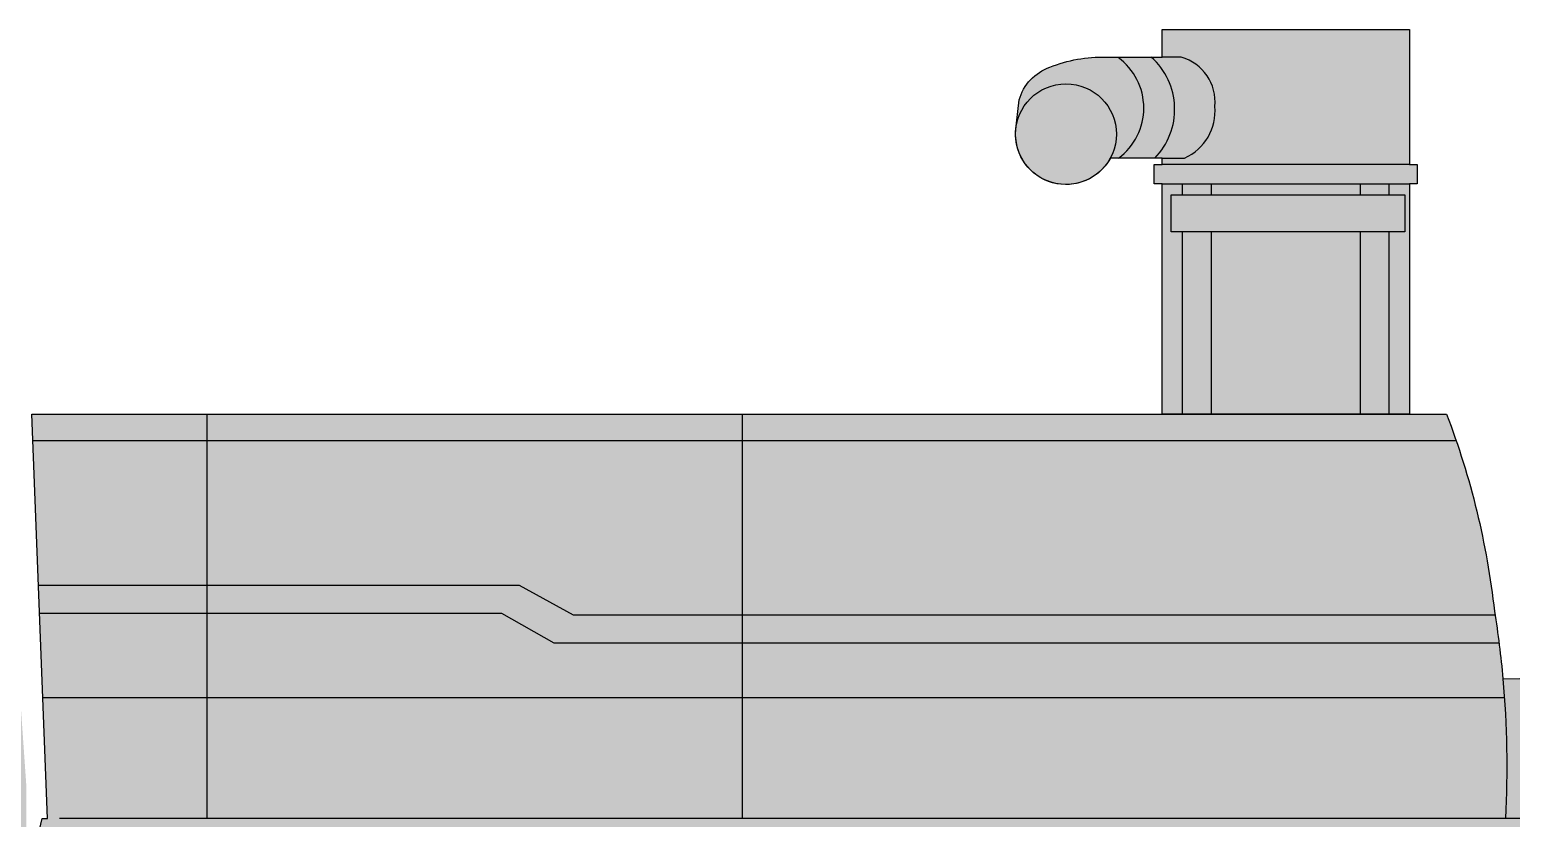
# Model space of a CAD drawing. Header units: millimetres. Extents: x -7245 to 11319, y -4102 to 23877.
# Drawn here: x -3104 to -635, y 10874 to 12188 of the extents above; entities that cross this region are included whole.
import ezdxf
from ezdxf.enums import TextEntityAlignment as Align

# ---------------------------------------------------------------- set-up
doc = ezdxf.new("R2010")
doc.units = ezdxf.units.MM
doc.set_wipeout_variables(frame=1)
doc.layers.add('Техника. Кран LTM 1200-5.2', color=250, linetype='Continuous')
doc.layers.add('Техника. Кран LTM 1220-5.2 Штрих', color=7, linetype='Continuous', lineweight=15, true_color=0xefc52e)
doc.styles.add('arial', font='arial.ttf')

# ---------------------------------------------------------------- blocks, each defined once
blk = doc.blocks.new('BLOCK-20200522.090649')
at = {"color": 0, "linetype": 'ByBlock', "lineweight": -2, "transparency": 16777216}
blk.add_wipeout([(-5439.566316498873, 2900.8064618119097), (-5525.6918370003195, 2900.8036492745014), (-5525.6918370003195, 2900.8036492745014), (-5538.962348408279, 2882.582211103962), (-5556.602701141623, 2868.548493226121), (-5577.341145976451, 2859.714231068798), (-5599.68258235995, 2856.7163147334604), (-5622.016344972044, 2859.77087355893), (-5642.732321719286, 2868.6576946688283), (-5660.337031844865, 2882.7360988193664), (-5673.561295714024, 2900.991129006974), (-5681.451734017037, 2922.1067219519505), (-5683.44762156377, 2944.3813951365523), (-5677.631473094792, 2997.5873517043583), (-5677.631473094792, 2997.5873517043583), (-5670.1922634249695, 3015.540265464723), (-5658.685240491164, 3031.2003221759724), (-5643.7747846853545, 3043.6633579482727), (-5626.321780228405, 3052.209795125506), (-5626.321780228405, 3052.209795125506), (-5603.787455037944, 3059.981931130663), (-5580.569450655467, 3065.378798960011), (-5556.917407440425, 3068.3423714031733), (-5533.085632544826, 3068.840784081207), (-5439.564670010288, 3068.843792927561), (-5439.564219720328, 3114.799485894779), (-5027.216686559238, 3114.79544556934), (-5027.218888354102, 2890.084665897673), (-5014.788645525383, 2890.084665897673), (-5014.788645525383, 2857.7216591700562), (-5027.219205458168, 2857.7216591700562), (-5027.2229626464905, 2474.2705335771684), (-5439.57049580758, 2474.2745739026072), (-5439.5667386588475, 2857.7216591700562), (-5452.840729096984, 2857.7216591700562), (-5452.840729096984, 2890.084665897673), (-5439.566369026827, 2890.084665897673), (-5439.56642155478, 2890.084665897673)], dxfattribs=at)
at = {"layer": 'Техника. Кран LTM 1220-5.2 Штрих', "true_color": 0x848484, "transparency": 16777216}
h = blk.add_hatch(color=252, dxfattribs=at)
h.dxf.hatch_style = 1
edge = h.paths.add_edge_path()
edge.add_line((-5439.566421554773, 2890.084665897673), (-5439.56631649888, 2900.80646181191))
edge.add_line((-5439.56631649888, 2900.80646181191), (-5525.691837000311, 2900.803649274501))
edge.add_arc((-5599.576139964044, 2940.669813379373), 83.95356612362124, 177.4661314008165, 331.6497853639857, ccw=False)
edge.add_line((-5683.44762156377, 2944.381395136552), (-5677.631473094792, 2997.587351704358))
edge.add_arc((-5599.73801600249, 2975.828138245642), 80.87554653992943, 109.1898688260626, 164.3925150234187, ccw=False)
edge.add_arc((-5540.201316516452, 2839.068185302515), 229.8827529587587, 88.22620972259318, 112.0013087872604, ccw=False)
edge.add_line((-5533.085632544826, 3068.840784081207), (-5439.564670010295, 3068.843792927561))
edge.add_line((-5439.564670010295, 3068.843792927561), (-5439.564219720327, 3114.799485894779))
edge.add_line((-5439.564219720327, 3114.799485894779), (-5027.21668655923, 3114.79544556934))
edge.add_line((-5027.21668655923, 3114.79544556934), (-5027.218888354109, 2890.084665897673))
edge.add_line((-5027.218888354109, 2890.084665897673), (-5014.788645525376, 2890.084665897673))
edge.add_line((-5014.788645525376, 2890.084665897673), (-5014.788645525376, 2857.721659170056))
edge.add_line((-5014.788645525376, 2857.721659170056), (-5027.219205458168, 2857.721659170056))
edge.add_line((-5027.219205458168, 2857.721659170056), (-5027.222962646483, 2474.270533577168))
edge.add_line((-5027.222962646483, 2474.270533577168), (-5439.57049580758, 2474.274573902607))
edge.add_line((-5439.57049580758, 2474.274573902607), (-5439.566738658847, 2857.721659170056))
edge.add_line((-5439.566738658847, 2857.721659170056), (-5452.840729096992, 2857.721659170056))
edge.add_line((-5452.840729096992, 2857.721659170056), (-5452.840729096992, 2890.084665897673))
edge.add_line((-5452.840729096992, 2890.084665897673), (-5439.566369026827, 2890.084665897673))
edge.add_line((-5439.566369026827, 2890.084665897673), (-5439.566421554773, 2890.084665897673))
at = {"layer": 'Техника. Кран LTM 1220-5.2 Штрих', "true_color": 0x454545, "transparency": 16777216}
h = blk.add_hatch(color=250, dxfattribs=at)
h.dxf.hatch_style = 1
edge = h.paths.add_edge_path()
edge.add_arc((-5599.576139964047, 2940.669813379391), 83.95356612361904, 0, 360)
at = {"color": 0, "linetype": 'ByBlock', "lineweight": -2, "transparency": 16777216}
blk.add_lwpolyline([(-5439.566421554773, 2890.084665897673), (-5439.56631649888, 2900.80646181191), (-5525.691837000311, 2900.803649274501, -0.7967451165219047), (-5683.44762156377, 2944.381395136552), (-5677.631473094792, 2997.587351704358, -0.2456358013075425), (-5626.321780228405, 3052.209795125505, -0.104112181321047), (-5533.085632544826, 3068.840784081207), (-5439.564670010295, 3068.843792927561), (-5439.564219720327, 3114.799485894779), (-5027.21668655923, 3114.79544556934), (-5027.218888354109, 2890.084665897673), (-5014.788645525376, 2890.084665897673), (-5014.788645525376, 2857.721659170056), (-5027.219205458168, 2857.721659170056), (-5027.222962646483, 2474.270533577168), (-5439.57049580758, 2474.274573902607), (-5439.566738658847, 2857.721659170056), (-5452.840729096992, 2857.721659170056), (-5452.840729096992, 2890.084665897673), (-5439.566369026827, 2890.084665897673)], format="xyb", close=True, dxfattribs=at)
blk.add_lwpolyline([(-5439.56631649888, 2900.80646181191), (-5401.968991555477, 2900.807689599933, 0.3196544539581552), (-5351.50532688282, 2986.987831110557, 0.3633291349451531), (-5407.512318051144, 3068.840784081207)], format="xyb", dxfattribs=at)
for points in [[(-5407.504237400266, 3068.844824406639), (-5439.564670010295, 3068.843792927561)], [(-5027.218888354109, 2890.084665897673), (-5439.566369026827, 2890.084665897673)], [(-5439.566738658847, 2857.721659170056), (-5027.219205458168, 2857.721659170056)], [(-5405.261856784316, 2839.629081875886), (-5405.261856784316, 2857.717618844625), (-5357.622379590131, 2857.717618844625), (-5357.622379590131, 2839.629081875886)], [(-5109.110042785847, 2839.629081875886), (-5109.110042785847, 2857.717618844625), (-5061.470565591648, 2857.717618844625), (-5061.470565591648, 2839.629081875886)], [(-5357.622379590131, 2777.731296224563), (-5357.622379590131, 2474.274573841118), (-5405.261856784316, 2474.274573841118), (-5405.261856784316, 2777.731296224563)], [(-5061.470565591648, 2777.731296224563), (-5061.470565591648, 2474.274573841118), (-5109.110042785847, 2474.274573841118), (-5109.110042785847, 2777.731296224563)]]:
    blk.add_lwpolyline(points, dxfattribs=at)
blk.add_lwpolyline([(-5424.328152508126, 2839.629081875886), (-5034.808458051644, 2839.629081875886), (-5034.808458051644, 2777.731296224563), (-5424.328152508126, 2777.731296224563)], close=True, dxfattribs=at)
blk.add_circle((-5599.576139964047, 2940.669813379391), 83.95356612361904, dxfattribs=at)
for centre, radius, start, end in [((-5574.18160442973, 2984.34671692572), 104.2140719331932, 306.7158914466382, 53.70544049136404), ((-5534.943529385375, 2981.987730233384), 116.4021648364263, 315.7804197626614, 48.25945810107316)]:
    blk.add_arc(centre, radius, start, end, dxfattribs=at)
blk.add_wipeout([(-7999.965116410813, 1681.633037801792), (-7964.88329692021, 1708.6132676904708), (-7929.883707807101, 1735.7000841429544), (-7894.966672904558, 1762.893236538952), (-7860.132515281839, 1790.1924732743028), (-7860.132515281827, 1790.19247327431), (-7860.132515281827, 1790.19247327431), (-7847.316010015037, 1802.858438479354), (-7837.671305423336, 1818.0791203027184), (-7831.691105231377, 1835.0769639157552), (-7829.6809104403255, 1852.983627444486), (-7829.6809104403255, 2306.6212699506686), (-7829.6809104403255, 2482.6639339482354), (-7408.8673202350365, 2474.0402349659525), (-7408.8673202350365, 2474.0402349659525), (-7395.553767060577, 2471.0986156005747), (-7384.169667800932, 2463.5948760884057), (-7376.21750482511, 2452.5193658687385), (-7372.746810853638, 2439.333839486517), (-7372.746810853638, 2439.3338394865204), (-7370.484228610517, 2411.172771210422), (-7331.535491425214, 1854.0927003484721), (-7331.5085271070175, 1742.945780719503), (-7331.4874682072805, 1689.4534792318918), (-7305.160246991018, 1800.8856547060168), (-7296.47221835227, 1800.8856547060168), (-7322.473041476394, 2474.2745738411286), (-4965.549199459269, 2474.2745738411286), (-4965.549199459269, 2474.2745738411286), (-4937.820076326701, 2394.2170793304467), (-4915.227983007959, 2312.5610690402864), (-4897.864017753176, 2229.635805051199), (-4885.79819739646, 2145.7756674639713), (-4885.79819739646, 2145.7756674639713), (-4881.524872409083, 2117.749516535194), (-4877.745727953278, 2089.6524613600923), (-4874.46193597108, 2061.4932150536297), (-4871.674514791879, 2033.2805100167097), (-4017.260578109361, 2050.000000000011), (3990.809884110997, 2050.000000000011), (3990.809884110997, 2037.244692604374), (4077.0102272487993, 2037.244692604374), (4077.0102272487993, 2037.244692604374), (4097.520548609772, 2033.13385893741), (4115.997508133462, 2023.3270142599613), (4130.896513800563, 2008.6439673724926), (4140.972074694687, 1990.3121559934589), (4145.381918529252, 1969.864038399839), (4143.757401881914, 1949.008986699344), (4136.2343271527125, 1929.4903908895358), (4123.441590084615, 1912.9399191719604), (4106.448606863502, 1900.7411177138347), (4092.2425194449897, 1895.198916284262), (4092.2425194449897, 1895.198916284262), (4088.0218773511815, 1892.5610253345149), (4084.878885093098, 1888.7017653002113), (4083.150152006583, 1884.0344566257809), (4083.02082258081, 1879.0589604448578), (4083.02082258081, 1879.0589604448578), (4075.434500329481, 1407.802393216607), (4075.4425809803515, 1363.1972004234813), (4075.4425809803515, 1363.1972004234813), (4076.0432181534607, 1358.989419608064), (4076.974924211673, 1354.8423594173437), (4078.231856397496, 1350.7820261940033), (4079.8061324503287, 1346.833882413208), (4135.150510248532, 1251.3609924022712), (4135.150510248532, 1251.3609924022712), (4142.412726120629, 1234.698937688816), (4145.221571248851, 1216.7413700446996), (4143.394154290124, 1198.6575542442079), (4137.049463200951, 1181.6249754133278), (4089.9069460340606, 1103.646694532148), (4089.9069460340606, 1103.646694532148), (4083.8288503550193, 1092.720135215306), (4079.2359777211695, 1081.090927737696), (4076.207639168253, 1068.9598885737578), (4074.796128910879, 1056.536499970749), (4074.788048260016, 1010.7192095473838), (4074.788048260016, 1010.7192095473838), (4073.4770410496258, 997.3160821179699), (4069.3309938117327, 984.5030864847904), (4062.5416083974587, 972.8726604181684), (4053.4228073641716, 962.962562915618), (4053.4228073641716, 962.962562915618), (4031.6492053509864, 939.7589739472387), (4031.6492053509864, 939.7589739472387), (4027.636084214847, 935.732768170099), (4022.874950914653, 932.6267926532892), (4017.5730065081025, 930.5762171918432), (4011.96098775883, 929.670281338138), (4011.96098775883, 929.670281338138), (3990.8431251937873, 929.670281338138), (3990.8462470399036, 825.6521030356998), (3973.379987950313, 825.6521030356998), (4012.389262254852, 775.4470191908295), (4065.9356952337685, 775.4470191908295), (4065.9397355592, 929.3026117236332), (4123.817397403537, 929.3026117236332), (4123.817397403537, 941.6175236469535), (4141.029183753059, 941.6175236469535), (4151.49362662754, 934.5065508828302), (4151.49362662754, 816.3674351879963), (4141.02514342763, 809.256462423873), (4123.813357078114, 809.256462423873), (4123.813357078114, 822.1935844640502), (4111.8711034085345, 822.1935844640502), (4202.5766266819055, 619.0743039125337), (4251.000000000007, 619.0743039125337), (4251.000000000007, 465.2187113797372), (4190.3049927480815, 465.2187113797372), (4190.3049927480815, 465.2187113797372), (4185.7698665061735, 466.2206180237663), (4181.920215433033, 468.81895856504343), (4179.294724987608, 472.6501446574148), (4178.260782628838, 477.1780746648401), (4178.260782628838, 477.1780746648401), (4177.9577582212805, 534.9328644263296), (4081.939424278483, 668.6166817531084), (4081.9353839530368, 641.2476098952066), (4070.868932588878, 641.2476098952066), (4065.9356952337685, 649.8535030699677), (4065.9397355592, 661.5502452018627), (3980.3898848163008, 661.5502452018627), (3815.4233973395603, 735.4073941383031), (3815.427437664993, 825.6521030356998), (3600.619495632446, 825.6521030356998), (3600.619495632446, 691.5658228522334), (3260.3554085438145, 691.5658228522334), (3235.1316568583497, 691.5819841539633), (3218.970355121717, 704.6322353063006), (3218.970355121717, 876.3501065835262), (3198.493985821384, 876.3501065835262), (3198.493985821384, 498.830178666507), (3099.9908517365748, 498.830178666507), (3099.990851736583, 514.433915493235), (2791.3867547500186, 514.433915493235), (2791.3867547500186, 498.83825931737374), (2587.8351593770494, 498.83825931737374), (2587.8351593770494, 1066.7868055972176), (2285.865276737408, 1601.8471028711392), (2285.865276737408, 1601.8471028711392), (2269.43687604597, 1627.2088818671618), (2250.366621153308, 1650.6489663689354), (2228.877402027305, 1671.8933925667916), (2205.2203810875426, 1690.6938591401813), (2205.2203810875426, 1698.7098648015563), (-372.78602836136406, 1698.7098648015344), (-372.78602836136406, 1687.308066426358), (-372.78602836136406, 1687.308066426358), (-403.4571939063983, 1665.7918903268583), (-431.9196023249906, 1641.4288540454618), (-457.9099903647402, 1614.4443036623488), (-481.1879597436066, 1585.0878329713414), (-481.1879597436066, 1585.0878329713414), (-750.5968597096453, 1106.632495028909), (-750.5968597096453, 530.6032978807452), (-1475.2696295805454, 530.6032978807452), (-1475.2696295805454, 1101.986120779624), (-1747.8299833674628, 1583.5525092745156), (-1747.8299833674628, 1583.5525092745156), (-1770.671859770412, 1612.822950076461), (-1795.9624294186644, 1640.0056119993533), (-1823.5117177727282, 1664.896307721494), (-1853.1127835323007, 1687.308066426358), (-1853.1127835323007, 1698.7098648015563), (-4424.250639743146, 1698.709864801549), (-4424.250639743146, 1698.709864801549), (-4424.518110581502, 1694.8922007272886), (-4425.949032582524, 1691.3427554381924), (-4428.404128729737, 1688.407009784827), (-4431.644435287661, 1686.370710925632), (-4431.644435287661, 1686.370710925632), (-4431.644435287661, 1686.370710925632), (-4464.363356730502, 1665.7488387046105), (-4494.418517702685, 1641.407993747638), (-4521.389440798347, 1613.688709095055), (-4544.898797684854, 1582.9787827996988), (-4544.898797684854, 1582.9787827996988), (-4837.256745948437, 1073.9381816156056), (-4837.256745948402, 683.723551184532), (-4887.760813875396, 683.723551184532), (-4887.760813875396, 784.1180272448073), (-4929.218593155305, 753.1032309211514), (-4929.218593155305, 676.9721673840468), (-5278.052210489792, 676.9721673840468), (-5278.052210489801, 752.3929222635161), (-5673.394013896901, 752.3929222635161), (-5673.394013896901, 683.723551184532), (-5723.898081823895, 683.723551184532), (-5723.898081823918, 785.4492178069668), (-5723.89808182399, 1073.938181615893), (-6016.247949437511, 1582.978782801536), (-6016.247949437511, 1582.978782801536), (-6039.755460435372, 1613.6893176302183), (-6066.725171239268, 1641.4088905333556), (-6096.779644368606, 1665.7495698109888), (-6129.498271508328, 1686.370710925632), (-6129.498271508328, 1686.370710925632), (-6132.738540780947, 1688.4078483104386), (-6135.194659160643, 1691.3432794863547), (-6136.628241522403, 1694.8920983455937), (-6136.900147703705, 1698.709864801549), (-6136.900147703705, 1698.709864801549), (-7031.852432997275, 1698.709864801549), (-7031.852432997275, 1695.602854542678), (-7031.852432997275, 1695.602854542678), (-7031.919556568465, 1693.2010690674542), (-7032.717816167006, 1690.9348253347234), (-7034.1707564321505, 1689.0211786513682), (-7036.139218282918, 1687.6434134373776), (-7036.139218282918, 1687.6434134373776), (-7069.164794758641, 1667.1234264472696), (-7099.6080098099055, 1642.9372894061707), (-7127.063911127784, 1615.4067236573355), (-7151.1672833231105, 1584.8979377679898), (-7233.751535267783, 1442.6380791097727), (-7281.006117248496, 1442.6380791099327), (-7714.469455424009, 699.0889088106414), (-7786.4680546607315, 699.0889088106414), (-7786.4680546607315, 702.7696452811615), (-8819.304526045871, 702.7696452811615), (-8819.312606696807, 682.4508486727682), (-8819.312606696807, 682.4508486727682), (-8864.139764181267, 699.6697914473734), (-8909.040367370846, 716.6962964212034), (-8954.013590156681, 733.530050330166), (-8999.058605093815, 750.1707434565142), (-8999.058605093811, 750.1707434565105), (-8999.058605093811, 750.1707434565105), (-9007.74426900531, 754.8697172101965), (-9015.016300235442, 761.5509351911678), (-9020.43268113607, 769.8082912971295), (-9023.664186505677, 779.1398766376551), (-9023.664186505677, 779.1398766376551), (-9023.664186505677, 779.1398766376551), (-9040.843391737108, 869.6323257251679), (-9052.016754248163, 961.0607917761554), (-9057.135616128842, 1053.0271208715712), (-9056.177685690276, 1145.1308167991192), (-9049.147134540883, 1236.9707851395724), (-9036.074579419783, 1328.1470799581548), (-9018.128940660883, 1413.7133893267928), (-8887.949655172251, 1414.9214466316007), (-8949.56461804319, 1420.8082007891753), (-8948.17983851548, 1435.2692555714057), (-8999.050523960777, 1435.2685255180368), (-8999.050523960777, 1435.2685255180368), (-8983.514028125091, 1557.852877184796), (-8961.967323974377, 1679.5247536257084), (-8934.46256287934, 1799.989661767111), (-8901.066317016495, 1918.9560298661672), (-8861.859418237713, 2036.135913227441), (-8816.936762425821, 2151.245691140608), (-8766.407079809815, 2264.0067533524234), (-8710.392671795575, 2374.146174411486), (-8688.79393387165, 2413.310103365093), (-8634.427276881308, 2413.310103365093), (-8611.510588967034, 2455.010302171064), (-8611.510588967034, 2455.010302171064), (-8605.489227205635, 2462.823076898836), (-8597.6210617554, 2468.771876681669), (-8588.462876679536, 2472.435739741981), (-8578.662743187317, 2473.5553959138524), (-8578.662743187317, 2473.5553959138488), (-8002.310320004418, 2486.2016145227717), (-7829.6809104403255, 2482.6639339482354), (-7829.6809104403255, 2306.6212699506686), (-8511.97313157107, 2306.6212699506686), (-8511.97313157107, 2306.6212699506686), (-8565.711693043453, 2199.5448128976677), (-8614.781014920465, 2090.2497887900936), (-8659.089736351674, 1978.9396910932664), (-8698.555360120572, 1865.8217650838305), (-8698.555360120572, 1865.8217650838305), (-8698.555360120572, 1744.902574733711), (-8698.555360120572, 1744.902574733711), (-8695.529850225415, 1723.148173252801), (-8686.68295734642, 1703.0449351975549), (-8672.686162423446, 1686.118700359213), (-8654.601824992045, 1673.6541733491104), (-8633.802549882104, 1666.597414261585), (-8618.831989410315, 1665.179204023454), (-8048.470595831443, 1665.179204023454), (-8048.470595831443, 1665.179204023454), (-8035.492423327924, 1666.242655614289), (-8022.860489526361, 1669.4046390503609), (-8010.9117959854375, 1674.5807972282128)], dxfattribs=at)
at = {"layer": 'Техника. Кран LTM 1220-5.2 Штрих', "transparency": 16777216}
h = blk.add_hatch(color=256, dxfattribs=at)
h.dxf.hatch_style = 1
edge = h.paths.add_edge_path()
edge.add_arc((-16852.2688079681, 13228.39356950811), 14549.60341123186, 307.4755147828895, 308.1726418152035)
edge.add_arc((-7909.404196088302, 1852.867167592736), 79.72337071025176, 308.1726418152045, 360.0836976698438)
edge.add_line((-7829.680910440336, 1852.983627444475), (-7829.680910440336, 2306.621269950658))
edge.add_line((-7829.680910440336, 2306.621269950658), (-7829.680910440336, 2482.663933948228))
edge.add_line((-7829.680910440336, 2482.663933948228), (-7408.867320235033, 2474.040234965942))
edge.add_arc((-7410.172970144899, 2436.5320678282), 37.5308849312122, 4.281251869649793, 88.00635324244172, ccw=False)
edge.add_line((-7372.746810853641, 2439.333839486506), (-7370.484228610527, 2411.172771210411))
edge.add_line((-7370.484228610527, 2411.172771210411), (-7331.535491425224, 1854.092700348461))
edge.add_line((-7331.535491425224, 1854.092700348461), (-7331.508527107013, 1742.945780719492))
edge.add_line((-7331.508527107013, 1742.945780719492), (-7331.487468207284, 1689.453479231881))
edge.add_line((-7331.487468207284, 1689.453479231881), (-7305.160246991029, 1800.885654706006))
edge.add_line((-7305.160246991029, 1800.885654706006), (-7296.472218352283, 1800.885654706006))
edge.add_line((-7296.472218352283, 1800.885654706006), (-7322.473041476391, 2474.274573841118))
edge.add_line((-7322.473041476391, 2474.274573841118), (-4965.549199459274, 2474.274573841118))
edge.add_arc((-6211.788091842856, 1997.789951368635), 1334.222234990184, 6.368083727712303, 20.923760352380327, ccw=False)
edge.add_arc((-6475.10165080003, 1889.105623853689), 1609.895952627809, 5.1380304661062155, 9.173969110140376, ccw=False)
edge.add_line((-4871.674514791885, 2033.280510016702), (-4017.260578109359, 2050))
edge.add_line((-4017.260578109359, 2050), (3990.80988411099, 2050))
edge.add_line((3990.80988411099, 2050), (3990.80988411099, 2037.244692604363))
edge.add_line((3990.80988411099, 2037.244692604363), (4077.0102272488, 2037.244692604363))
edge.add_arc((4073.196750548756, 1964.996147767539), 72.34911772496189, -74.7371185155315, 86.97857517011272, ccw=False)
edge.add_arc((4098.084120818432, 1881.156844973843), 15.20868414073955, 112.5876573504489, 187.9286552318816)
edge.add_line((4083.020822580802, 1879.058960444847), (4075.434500329473, 1407.802393216596))
edge.add_line((4075.434500329473, 1407.802393216596), (4075.442580980336, 1363.19720042347))
edge.add_arc((4128.836592878399, 1368.672137730303), 53.67397362860521, 185.8545570673934, 204.0082772926746)
edge.add_line((4079.806132450321, 1346.833882413201), (4135.150510248524, 1251.36099240226))
edge.add_arc((4074.017861127668, 1214.802450940969), 71.23010418573557, -27.760639093682414, 30.880264042525084, ccw=False)
edge.add_line((4137.049463200936, 1181.624975413317), (4089.906946034054, 1103.646694532137))
edge.add_arc((4169.837565482649, 1052.030041097771), 95.14821510254129, 147.1469109775939, 177.2853121376657)
edge.add_line((4074.796128910879, 1056.536499970738), (4074.788048260001, 1010.719209547373))
edge.add_arc((4012.16198432685, 1010.079205110496), 62.62933409703728, -48.79083075116989, 0.5855114360238076, ccw=False)
edge.add_line((4053.422807364172, 962.9625629156071), (4031.649205350986, 939.7589739472314))
edge.add_arc((4010.448017403036, 956.8781184156695), 27.24987115080689, 273.18281931106253, 321.08045819529696, ccw=False)
edge.add_line((4011.960987758823, 929.6702813381271), (3990.843125193787, 929.6702813381271))
edge.add_line((3990.843125193787, 929.6702813381271), (3990.846247039895, 825.6521030356889))
edge.add_line((3990.846247039895, 825.6521030356889), (3973.379987950306, 825.6521030356889))
edge.add_line((3973.379987950306, 825.6521030356889), (4012.389262254845, 775.4470191908185))
edge.add_line((4012.389262254845, 775.4470191908185), (4065.935695233755, 775.4470191908185))
edge.add_line((4065.935695233755, 775.4470191908185), (4065.939735559194, 929.3026117236222))
edge.add_line((4065.939735559194, 929.3026117236222), (4123.817397403531, 929.3026117236222))
edge.add_line((4123.817397403531, 929.3026117236222), (4123.817397403531, 941.6175236469426))
edge.add_line((4123.817397403531, 941.6175236469426), (4141.029183753053, 941.6175236469426))
edge.add_line((4141.029183753053, 941.6175236469426), (4151.493626627533, 934.5065508828193))
edge.add_line((4151.493626627533, 934.5065508828193), (4151.493626627533, 816.367435187989))
edge.add_line((4151.493626627533, 816.367435187989), (4141.025143427629, 809.2564624238657))
edge.add_line((4141.025143427629, 809.2564624238657), (4123.813357078106, 809.2564624238657))
edge.add_line((4123.813357078106, 809.2564624238657), (4123.813357078106, 822.1935844640393))
edge.add_line((4123.813357078106, 822.1935844640393), (4111.871103408528, 822.1935844640393))
edge.add_line((4111.871103408528, 822.1935844640393), (4202.576626681897, 619.0743039125227))
edge.add_line((4202.576626681897, 619.0743039125227), (4251, 619.0743039125227))
edge.add_line((4251, 619.0743039125227), (4251, 465.2187113797263))
edge.add_line((4251, 465.2187113797263), (4190.304992748075, 465.2187113797263))
edge.add_arc((4190.668532648392, 477.6293415444465), 12.41595354149594, 182.0829156253373, 268.322136170315, ccw=False)
edge.add_line((4178.260782628829, 477.1780746648292), (4177.957758221281, 534.9328644263223))
edge.add_line((4177.957758221281, 534.9328644263223), (4081.939424278477, 668.6166817530975))
edge.add_line((4081.939424278477, 668.6166817530975), (4081.935383953038, 641.2476098951956))
edge.add_line((4081.935383953038, 641.2476098951956), (4070.86893258887, 641.2476098951956))
edge.add_line((4070.86893258887, 641.2476098951956), (4065.935695233755, 649.8535030699568))
edge.add_line((4065.935695233755, 649.8535030699568), (4065.939735559194, 661.5502452018554))
edge.add_line((4065.939735559194, 661.5502452018554), (3980.389884816293, 661.5502452018554))
edge.add_line((3980.389884816293, 661.5502452018554), (3815.42339733956, 735.4073941382958))
edge.add_line((3815.42339733956, 735.4073941382958), (3815.427437664985, 825.6521030356889))
edge.add_line((3815.427437664985, 825.6521030356889), (3600.619495632447, 825.6521030356889))
edge.add_line((3600.619495632447, 825.6521030356889), (3600.619495632447, 691.5658228522225))
edge.add_line((3600.619495632447, 691.5658228522225), (3260.355408543808, 691.5658228522225))
edge.add_line((3260.355408543808, 691.5658228522225), (3235.131656858342, 691.581984153956))
edge.add_line((3235.131656858342, 691.581984153956), (3218.97035512171, 704.6322353062933))
edge.add_line((3218.97035512171, 704.6322353062933), (3218.97035512171, 876.3501065835153))
edge.add_line((3218.97035512171, 876.3501065835153), (3198.493985821377, 876.3501065835153))
edge.add_line((3198.493985821377, 876.3501065835153), (3198.493985821377, 498.8301786664961))
edge.add_line((3198.493985821377, 498.8301786664961), (3099.990851736569, 498.8301786664961))
edge.add_line((3099.990851736569, 498.8301786664961), (3099.990851736569, 514.433915493224))
edge.add_line((3099.990851736569, 514.433915493224), (2791.386754750012, 514.433915493224))
edge.add_line((2791.386754750012, 514.433915493224), (2791.386754750012, 498.8382593173665))
edge.add_line((2791.386754750012, 498.8382593173665), (2587.835159377049, 498.8382593173665))
edge.add_line((2587.835159377049, 498.8382593173665), (2587.835159377049, 1066.786805597207))
edge.add_line((2587.835159377049, 1066.786805597207), (2285.865276737401, 1601.847102871128))
edge.add_arc((2043.402328665369, 1462.790518049266), 279.5085239668019, 29.83499726047355, 54.62413159685455)
edge.add_line((2205.220381087536, 1690.69385914017), (2205.220381087536, 1698.709864801545))
edge.add_line((2205.220381087536, 1698.709864801545), (-372.78602836137, 1698.709864801524))
edge.add_line((-372.78602836137, 1698.709864801524), (-372.78602836137, 1687.308066426347))
edge.add_arc((-164.6599183393376, 1358.00682549569), 389.5584486972063, 122.2938470403604, 144.343889968142)
edge.add_line((-481.1879597436055, 1585.08783297133), (-750.5968597096507, 1106.632495028898))
edge.add_line((-750.5968597096507, 1106.632495028898), (-750.5968597096507, 530.6032978807343))
edge.add_line((-750.5968597096507, 530.6032978807343), (-1475.269629580551, 530.6032978807343))
edge.add_line((-1475.269629580551, 530.6032978807343), (-1475.269629580551, 1101.986120779613))
edge.add_line((-1475.269629580551, 1101.986120779613), (-1747.829983367468, 1583.552509274508))
edge.add_arc((-2096.656842984874, 1334.885089077927), 428.3872825583927, 35.48384559850325, 55.35335024594646)
edge.add_line((-1853.112783532299, 1687.308066426347), (-1853.112783532299, 1698.709864801545))
edge.add_line((-1853.112783532299, 1698.709864801545), (-4424.250639743143, 1698.709864801538))
edge.add_arc((-4436.471323738326, 1697.647861140583), 12.26674239910535, -66.82792375253712, 4.9666485763593755, ccw=False)
edge.add_arc((-4273.961331265336, 1399.921655902833), 326.9816851408686, 118.8316936466392, 145.955329981515)
edge.add_line((-4544.898797684858, 1582.978782799692), (-4837.256745948442, 1073.938181615595))
edge.add_line((-4837.256745948442, 1073.938181615595), (-4837.256745948398, 683.723551184521))
edge.add_line((-4837.256745948398, 683.723551184521), (-4887.7608138754, 683.723551184521))
edge.add_line((-4887.7608138754, 683.723551184521), (-4887.7608138754, 784.1180272447964))
edge.add_line((-4887.7608138754, 784.1180272447964), (-4929.21859315531, 753.1032309211441))
edge.add_line((-4929.21859315531, 753.1032309211441), (-4929.21859315531, 676.9721673840395))
edge.add_line((-4929.21859315531, 676.9721673840395), (-5278.052210489797, 676.9721673840395))
edge.add_line((-5278.052210489797, 676.9721673840395), (-5278.052210489812, 752.3929222635052))
edge.add_line((-5278.052210489812, 752.3929222635052), (-5673.394013896905, 752.3929222635052))
edge.add_line((-5673.394013896905, 752.3929222635052), (-5673.394013896905, 683.723551184521))
edge.add_line((-5673.394013896905, 683.723551184521), (-5723.898081823892, 683.723551184521))
edge.add_line((-5723.898081823892, 683.723551184521), (-5723.898081823922, 785.4492178069559))
edge.add_line((-5723.898081823922, 785.4492178069559), (-5723.898081823994, 1073.938181615886))
edge.add_line((-5723.898081823994, 1073.938181615886), (-6016.247949437515, 1582.978782801525))
edge.add_arc((-6287.146173637213, 1399.970801838672), 326.9216557076785, 34.04138338661179, 61.16955738569681)
edge.add_arc((-6124.659314275341, 1697.663106542626), 12.28550796156437, 175.1123198815489, 246.8041567231368, ccw=False)
edge.add_line((-6136.900147703709, 1698.709864801538), (-7031.852432997286, 1698.709864801538))
edge.add_line((-7031.852432997286, 1698.709864801538), (-7031.852432997286, 1695.602854542667))
edge.add_arc((-7039.553244330236, 1694.616241213477), 7.763755601964229, -63.912771136263416, 7.30085385704831, ccw=False)
edge.add_arc((-6875.029874543058, 1391.512220012307), 337.1200147716527, 118.5482770615702, 144.9955139669404)
edge.add_line((-7151.167283323113, 1584.897937767979), (-7233.751535267787, 1442.638079109762))
edge.add_line((-7233.751535267787, 1442.638079109762), (-7281.0061172485, 1442.638079109922))
edge.add_line((-7281.0061172485, 1442.638079109922), (-7714.469455424012, 699.0889088106342))
edge.add_line((-7714.469455424012, 699.0889088106342), (-7786.468054660741, 699.0889088106342))
edge.add_line((-7786.468054660741, 699.0889088106342), (-7786.468054660741, 702.7696452811506))
edge.add_line((-7786.468054660741, 702.7696452811506), (-8819.304526045875, 702.7696452811506))
edge.add_line((-8819.304526045875, 702.7696452811506), (-8819.31260669681, 682.4508486727573))
edge.add_arc((-12856.05489342064, -9759.694267058834), 11195.2526951124, 68.86440999355248, 69.847459771282)
edge.add_arc((-8984.487322025912, 787.4814058772863), 40.05505986167746, 192.0199096314738, 248.66739691759102, ccw=False)
edge.add_arc((-7661.715971399692, 1084.570798197462), 1395.776124052597, 166.3604304074274, 192.640037856875, ccw=False)
edge.add_line((-9018.128940660885, 1413.713389326782), (-8887.949655172255, 1414.92144663159))
edge.add_line((-8887.949655172255, 1414.92144663159), (-8949.564618043194, 1420.808200789164))
edge.add_line((-8949.564618043194, 1420.808200789164), (-8948.179838515483, 1435.269255571395))
edge.add_line((-8948.179838515483, 1435.269255571395), (-8999.050523960788, 1435.268525518026))
edge.add_arc((-6500.3543585968, 1180.85734533414), 2511.614535594038, 150.6133072924969, 174.1863173236277, ccw=False)
edge.add_line((-8688.793933871653, 2413.310103365082), (-8634.42727688131, 2413.310103365082))
edge.add_line((-8634.42727688131, 2413.310103365082), (-8611.510588967038, 2455.010302171053))
edge.add_arc((-8579.391215538037, 2436.482410505792), 37.08014184211329, 88.87430105498521, 150.0217282042418, ccw=False)
edge.add_line((-8578.66274318732, 2473.555395913841), (-8002.310320004413, 2486.201614522761))
edge.add_line((-8002.310320004413, 2486.201614522761), (-7829.680910440336, 2482.663933948228))
edge.add_line((-7829.680910440336, 2482.663933948228), (-7829.680910440336, 2306.621269950658))
edge.add_line((-7829.680910440336, 2306.621269950658), (-8511.973131571081, 2306.621269950658))
edge.add_arc((-6057.893305204085, 1007.966796721352), 2776.51062216948, 152.1130197745521, 162.0029074669336)
edge.add_line((-8698.555360120576, 1865.82176508382), (-8698.555360120576, 1744.9025747337))
edge.add_arc((-8618.831989410319, 1744.9025747337), 79.72337071025686, 180, 270)
edge.add_line((-8618.831989410319, 1665.179204023443), (-8048.470595831444, 1665.179204023443))
edge.add_arc((-8048.470595831444, 1744.902574733707), 79.72337071026413, 270, 307.4755147828942)
at = {"color": 0, "linetype": 'ByBlock', "lineweight": -2, "transparency": 16777216}
for points in [[(-7331.487468207284, 1689.453479231881), (-7305.160246991029, 1800.885654706006), (-7296.472218352283, 1800.885654706006), (-7322.473041476391, 2474.274573841118), (-4965.549199459274, 2474.274573841118, -0.06359665263489214), (-4885.798197396463, 2145.77566746396, -0.01761192505297388), (-4871.674514791885, 2033.280510016702), (-4017.260578109359, 2050)], [(-4871.674514791885, 2033.280510016702, -0.03614048527354829), (-4867.624457123733, 1800.889695031445)]]:
    blk.add_lwpolyline(points, format="xyb", dxfattribs=at)
for points in [[(-7030.858512940467, 2474.274573841118), (-7030.858512940467, 1800.889695031445)], [(-6138.859705539275, 2474.274573841118), (-6138.859705539275, 1800.889695031437)], [(-7320.786163447512, 2430.586534921546), (-4949.711988904863, 2430.586534921546)], [(-7311.478615407221, 2189.532638868703), (-6510.472677671554, 2189.532638868703), (-6420.535033507171, 2139.957845791563), (-4884.869547918119, 2139.957845791563)], [(-7309.675513931405, 2142.83455750069), (-6540.047859849612, 2142.83455750069), (-6452.655620708741, 2093.25976442355), (-4878.202760708489, 2093.25976442355)], [(-7304.256069203242, 2002.47769224341), (-4869.20260279096, 2002.47769224341)], [(3218.97035512171, 1800.889695031437), (-7276.227476557004, 1800.889695031445)]]:
    blk.add_lwpolyline(points, dxfattribs=at)
blk = doc.blocks.new('*U59')
at = {"color": 0, "linetype": 'ByBlock', "lineweight": -2, "transparency": 16777216}
blk.add_blockref('BLOCK-20200522.090649', (0, 0), dxfattribs=at)
at = {"layer": 'Defpoints', "color": 250, "linetype": 'ByBlock', "lineweight": -2, "transparency": 16777216, "style": 'arial', "width": 0.8}
blk.add_attdef('МАРКА', text='', height=299.9999999999999, rotation=53.47038363351754, dxfattribs=at).set_placement((3993.105180188988, 12103.48322403073), align=Align.MIDDLE_CENTER)

msp = doc.modelspace()

# ---------------------------------------------------------------- block references
at = {"layer": 'Техника. Кран LTM 1200-5.2', "transparency": 16777216}
msp.add_blockref('*U59', (4222.17207178949, 9073.218282913096), dxfattribs=at)

doc.saveas('drawing.dxf')
